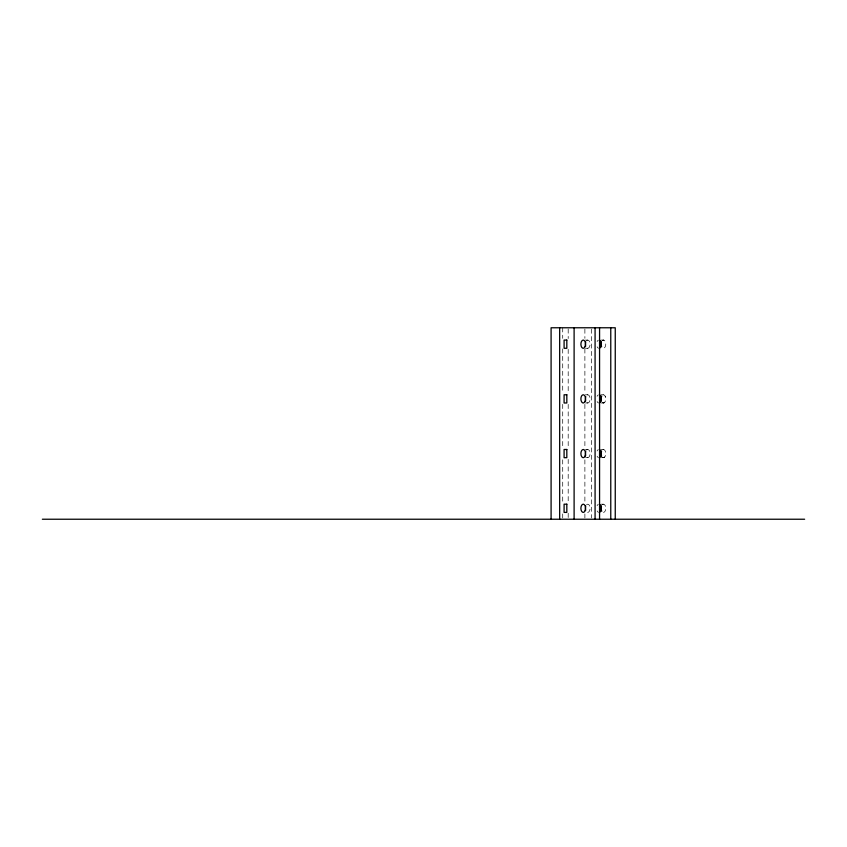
<?xml version="1.0" encoding="UTF-8"?>
<svg xmlns="http://www.w3.org/2000/svg" width="847" height="847" viewBox="0 0 847 847"><rect width="100%" height="100%" fill="white"/><g stroke="black" fill="none" stroke-linecap="round" stroke-linejoin="round"><path stroke-width="0.64" stroke-dasharray="4.24 3.18" d="M585.404 340.081L587.649 340.081M601.095 340.081L603.329 340.081M585.552 348.276L587.797 348.276M585.404 394.787L587.649 394.787M601.095 394.787L603.329 394.787M585.552 402.981L587.797 402.981M601.243 402.981L603.477 402.981M585.404 449.482L587.649 449.482M601.095 449.482L603.329 449.482M585.552 457.687L587.797 457.687M601.243 457.687L603.477 457.687M601.095 504.187L603.329 504.187M591.566 329.091L591.566 517.909M584.885 329.091L584.885 338.334M584.885 348.9L584.885 392.468M584.885 404.358L584.885 447.925M584.885 459.815L584.885 503.383M584.885 513.949L584.885 517.909M568.189 328.964L568.189 338.535M568.189 349.313L568.189 392.383M568.189 404.358L568.189 447.428M568.189 459.402L568.189 502.483M568.189 513.25L568.189 518.036M562.715 327.768L562.715 338.334M562.715 348.9L562.715 392.468M562.715 404.358L562.715 447.925M562.715 459.815L562.715 503.383M562.715 513.949L562.715 517.909M603.816 340.134A4.108 2.35 90 0 0 602.429 340.452A4.108 2.35 -90 0 1 605.7 343.247A4.108 2.35 -90 0 1 603.477 348.276A4.108 2.35 90 0 0 604.758 347.545M602.365 402.558A4.108 2.35 -90 0 0 605.743 399.35A4.108 2.35 -90 0 0 602.863 394.893A4.108 2.35 90 0 1 605.33 396.534M604.758 402.24A4.108 2.35 90 0 1 603 402.928M602.513 457.38A4.108 2.35 -90 0 0 605.764 453.505A4.108 2.35 -90 0 0 602.429 449.852A4.108 2.35 90 0 1 603.816 449.545M604.758 456.946A4.108 2.35 90 0 1 603 457.624M602.429 504.558A4.108 2.35 -90 0 1 605.7 507.353A4.108 2.35 -90 0 1 603.477 512.393M586.548 340.621A4.108 2.35 -90 0 1 590.073 344.104A4.108 2.35 -90 0 1 586.632 347.81M587.172 394.893A4.108 2.35 -90 0 1 590.063 399.392A4.108 2.35 -90 0 1 586.632 402.516M586.548 450.032A4.108 2.35 -90 0 1 590.073 453.304A4.108 2.35 -90 0 1 586.844 457.391M586.548 504.727A4.108 2.35 -90 0 1 590.073 508.211A4.108 2.35 -90 0 1 586.632 511.927M598.278 512.234A4.108 2.35 -90 0 1 597.124 510.932M597.093 505.712A4.108 2.35 -90 0 1 598.162 504.41M598.278 457.528A4.108 2.35 -90 0 1 597.124 456.237M597.093 451.006A4.108 2.35 -90 0 1 598.162 449.704M598.278 402.833A4.108 2.35 -90 0 1 597.124 401.531M597.093 396.301A4.108 2.35 -90 0 1 598.162 395.009M598.278 348.128A4.108 2.35 -90 0 1 597.124 346.825M597.093 341.595A4.108 2.35 -90 0 1 598.162 340.303"/><path stroke-width="1.27" d="M42.35 519.232L804.65 519.232M615.25 519.232L615.25 327.768L551.09 327.768L551.09 519.232M610.772 327.768L610.772 519.232M599.57 327.768L599.57 519.232M595.081 327.768L595.081 519.232M574.107 327.768L574.107 519.232M559.666 327.768L559.666 519.232M585.679 346.222A4.108 2.35 -90 0 1 585.753 341.923M585.679 400.927A4.108 2.35 -90 0 1 585.753 396.629M585.679 455.633A4.108 2.35 -90 0 1 585.753 451.324M585.679 510.328A4.108 2.35 -90 0 1 585.753 506.03M601.751 511.217A4.108 2.35 -90 0 1 601.444 506.03M599.337 504.251A4.108 2.35 -90 0 1 601.275 508.369A4.108 2.35 -90 0 1 599.242 512.361M601.603 456.237A4.108 2.35 -90 0 1 601.582 451.006M599.337 449.545A4.108 2.35 -90 0 1 601.275 453.674A4.108 2.35 -90 0 1 599.242 457.655M601.37 400.927A4.108 2.35 -90 0 1 601.73 396.004M599.337 394.84A4.108 2.35 -90 0 1 601.275 398.969A4.108 2.35 -90 0 1 599.242 402.95M601.603 346.825A4.108 2.35 -90 0 1 601.444 341.923M599.337 340.134A4.108 2.35 -90 0 1 601.275 344.263A4.108 2.35 -90 0 1 599.242 348.244M566.823 340.081L564.091 340.081L564.091 348.286L566.823 348.286L566.823 340.081M566.823 394.776L564.091 394.776L564.091 402.981L566.823 402.981L566.823 394.776M566.823 449.482L564.091 449.482L564.091 457.687L566.823 457.687L566.823 449.482M566.823 504.187L564.091 504.187L564.091 512.393L566.823 512.393L566.823 504.187M585.192 510.593A4.108 2.35 -90 0 0 583.414 504.198A4.108 2.35 -90 0 0 581.127 510.085A4.108 2.35 -90 0 0 585.192 510.593M585.192 455.887A4.108 2.35 -90 0 0 583.414 449.492A4.108 2.35 -90 0 0 581.127 455.379A4.108 2.35 -90 0 0 585.192 455.887M585.192 401.182A4.108 2.35 -90 0 0 583.414 394.787A4.108 2.35 -90 0 0 581.127 400.673A4.108 2.35 -90 0 0 585.192 401.182M585.192 346.476A4.108 2.35 -90 0 0 583.414 340.092A4.108 2.35 -90 0 0 581.127 345.978A4.108 2.35 -90 0 0 585.192 346.476"/></g></svg>
